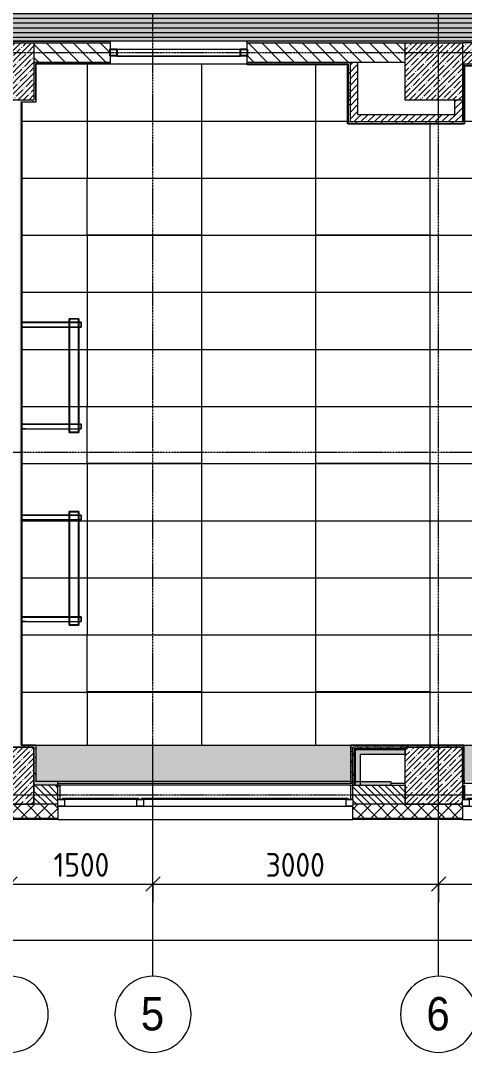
# Model space of a CAD drawing. Header units: millimetres. Extents: x -3917 to 185442, y -8553 to 29000.
# Drawn here: x 12620 to 17281, y -2706 to 8135 of the extents above; entities that cross this region are included whole.
import ezdxf

# ---------------------------------------------------------------- set-up
doc = ezdxf.new("R2010")
doc.units = ezdxf.units.MM
doc.linetypes.add('Осевая', pattern=[31.75, 6.35, -4.7625, 15.875, -4.7625])
for name, color, linetype, lineweight in [('A-ANNO-DIMS', 7, 'Continuous', 9), ('A-ANNO-DIMS-100', 7, 'Continuous', 9), ('A-CLNG-PATT', 7, 'Continuous', 9), ('A-GLAZ', 7, 'Continuous', 9), ('A-GLAZ-1', 7, 'Continuous', 13), ('A-GLAZ-CURT', 7, 'Continuous', 9), ('A-GLAZ-CWMG', 7, 'Continuous', 9), ('A-GLAZ-CWMG-1', 7, 'Continuous', 25), ('A-WALL', 7, 'Continuous', 9), ('I-WALL', 7, 'Continuous', 9), ('S-COLS', 7, 'Continuous', 9), ('Оси', 7, 'Continuous', 9), ('Оси-1', 7, 'Continuous', 20), ('Оси-2', 7, 'Осевая', 9)]:
    doc.layers.add(name, color=color, linetype=linetype, lineweight=lineweight)
for name, color, linetype, lineweight, true_color in [('A-ANNO-NOTE', 1, 'Continuous', 9, 0xff0000), ('A-CLNG-1', 7, 'Continuous', 9, 0xeaeaea), ('A-WALL-1', 7, 'Continuous', 9, 0x3c3c3c), ('A-WALL-2', 7, 'Continuous', 9, 0x535353), ('A-WALL-FNSH-1', 7, 'Continuous', 9, 0x3c3c3c), ('E-LITE-EQPM-1', 7, 'Continuous', 9, 0xff8080), ('I-WALL-1', 7, 'Continuous', 9, 0x535353), ('S-COLS-1', 9, 'Continuous', 9, 0x808080), ('S-COLS-2', 7, 'Continuous', 9, 0x3c3c3c)]:
    doc.layers.add(name, color=color, linetype=linetype, lineweight=lineweight, true_color=true_color)
doc.layers.add('A-CLNG-PATT-1', color=7, linetype='Continuous', lineweight=9, transparency=1)
doc.styles.add('Arial', font='arial.ttf', dxfattribs={"width": 0.9, "height": 350})
doc.styles.add('ISOCPEUR', font='isocpeur.ttf', dxfattribs={"width": 0.9, "height": 250})
doc.dimstyles.new('ISO-2_5_0_9К_БОЛЬШОЙ', dxfattribs={"dimscale": 304.8, "dimtxt": 248.995294, "dimasz": 0.492126, "dimexe": 0.393701, "dimexo": 0.984252, "dimgap": 0, "dimtad": 1, "dimdec": 0, "dimrnd": 10, "dimzin": 0, "dimdsep": 46, "dimtxsty": 'ISOCPEUR', "dimblk1": 'OBLIQUE', "dimblk2": 'OBLIQUE', "dimsah": 1, "dimcen": 0.09, "dimdle": 0.393701, "dimazin": 0, "dimtfac": 1, "dimtdec": 4, "dimtix": 1, "dimtmove": 0, "dimatfit": 3, "dimfxl": 1, "dimtvp": 1, "dimtolj": 1, "dimtzin": 0, "dimarcsym": 2})
pattern_1 = [(45, (0, 0), (-35.35534, 35.35534), [])]
pattern_2 = [(45, (0, 0), (-57.02463, 57.02463), []), (45, (57.025, 0), (-57.02463, 57.02463), [100.806, -20.161, 3.353, -16.808])]
pattern_3 = [(0, (0, 0), (121.92, 30.48), [10.058, -81.382, 10.058, -81.382, -487.68]), (0, (0, 0), (121.92, 30.48), [-182.88, 10.058, -172.822, 10.058, -81.382, -213.36]), (0, (0, 0), (121.92, 30.48), [-457.2, 10.058, -50.902, 10.058, -142.342]), (120, (45.72, 15.24), (-87.356454, 90.345817), [10.058, -81.382, 10.058, -81.382, -487.68]), (120, (45.72, 15.24), (-87.356454, 90.345817), [-182.88, 10.058, -172.822, 10.058, -81.382, -213.36]), (120, (45.72, 15.24), (-87.356454, 90.345817), [-457.2, 10.058, -50.902, 10.058, -142.342]), (240, (60.96, 76.2), (-34.563546, -120.825817), [10.058, -81.382, 10.058, -81.382, -487.68]), (240, (60.96, 76.2), (-34.563546, -120.825817), [-182.88, 10.058, -172.822, 10.058, -81.382, -213.36]), (240, (60.96, 76.2), (-34.563546, -120.825817), [-457.2, 10.058, -50.902, 10.058, -142.342])]
pattern_4 = [(45, (0, 0), (-106.066, 106.066), []), (135, (0, 0), (-106.066, -106.066), [])]

# ---------------------------------------------------------------- blocks, each defined once
blk = doc.blocks.new('120_Окно_СКБ_2Ст - 120_Окно_СКБ_2Ст 3100х2500 _мал_створка слева_ 2-22446355-Сводный план потолков 2 этажа в осях 1-12')
at = {"layer": 'A-GLAZ'}
for p, q in [((1550, -57), (-1550, -57)), ((-1550, -127), (1550, -127))]:
    blk.add_line(p, q, dxfattribs=at)
at = {"layer": 'A-GLAZ-1'}
for p, q in [((-1550, -127), (-1550, -57)), ((-1550, -57), (-1480, -57)), ((-1480, -57), (-1480, -127)), ((650, -127), (650, -57)), ((650, -57), (720, -57)), ((720, -57), (720, -127)), ((1480, -127), (1480, -57)), ((1480, -57), (1550, -57)), ((1550, -57), (1550, -127)), ((-1480, -127), (-1550, -127)), ((-1500, -127), (-1500, -137)), ((-1500, -137), (670, -137)), ((670, -137), (-1500, -137)), ((-1430, -137), (-1430, -127)), ((600, -137), (600, -127)), ((720, -127), (650, -127)), ((670, -137), (670, -127)), ((700, -127), (700, -137)), ((700, -137), (1500, -137)), ((1500, -137), (700, -137)), ((770, -137), (770, -127)), ((1430, -137), (1430, -127)), ((1550, -127), (1480, -127)), ((1500, -137), (1500, -127))]:
    blk.add_line(p, q, dxfattribs=at)
blk = doc.blocks.new('120_Окно_СКБ_1Ст - 120_Окно_СКБ_1Ст 900х2500_h_-22445987-Сводный план потолков 2 этажа в осях 1-12')
at = {"layer": 'A-GLAZ'}
for p, q in [((450, -57), (-450, -57)), ((-450, -127), (450, -127))]:
    blk.add_line(p, q, dxfattribs=at)
at = {"layer": 'A-GLAZ-1'}
for p, q in [((-450, -127), (-450, -57)), ((-450, -57), (-380, -57)), ((-380, -57), (-380, -127)), ((380, -127), (380, -57)), ((380, -57), (450, -57)), ((450, -57), (450, -127)), ((-380, -127), (-450, -127)), ((-400, -127), (-400, -137)), ((-400, -137), (400, -137)), ((400, -137), (-400, -137)), ((-330, -137), (-330, -127)), ((330, -137), (330, -127)), ((450, -127), (380, -127)), ((400, -137), (400, -127))]:
    blk.add_line(p, q, dxfattribs=at)
blk = doc.blocks.new('BSC_Колонна _Прямоугольная - 600х600-20441433-Сводный план потолков 2 этажа в осях 1-12')
at = {"layer": 'S-COLS-1'}
h = blk.add_hatch(dxfattribs=at)
h.set_pattern_fill('FP_66', color=256, style=0, pattern_type=2)
h.set_pattern_definition([(45, (-12460, -7600), (-57.02463, 57.02463), []), (45, (-12402.975, -7600), (-57.02463, 57.02463), [100.806, -20.161, 3.353, -16.808])])
h.paths.add_polyline_path([(-300, -300), (300, -300), (300, 300), (-300, 300), (-300, -238)])
at = {"layer": 'S-COLS-2'}
for p, q in [((-300, 300), (300, 300)), ((-300, -300), (-300, 300)), ((300, 300), (300, -300)), ((300, -300), (-300, -300))]:
    blk.add_line(p, q, dxfattribs=at)
blk = doc.blocks.new('BSC_Колонна _Прямоугольная - 600х600-V55-Сводный план потолков 2 этажа в осях 1-12')
at = {"layer": 'S-COLS-1'}
h = blk.add_hatch(dxfattribs=at)
h.set_pattern_fill('FP_67', color=256, style=0, pattern_type=2)
h.set_pattern_definition([(45, (-16960, -7600), (-57.02463, 57.02463), []), (45, (-16902.975, -7600), (-57.02463, 57.02463), [100.806, -20.161, 3.353, -16.808])])
h.paths.add_polyline_path([(-300, -300), (300, -300), (300, 300), (-300, 300)])
at = {"layer": 'S-COLS-2'}
for p, q in [((-300, 300), (300, 300)), ((-300, -300), (-300, 300)), ((300, 300), (300, -300)), ((300, -300), (-300, -300))]:
    blk.add_line(p, q, dxfattribs=at)
blk = doc.blocks.new('E220 IP40 _школа доски 1195-100 IP40 аналог 1-36_ - V1-E0-00270-60000-4001839 _ V2-A0-PR00-00_2_0017_25 _Призма стандарт_-V70-Сводный план потолков 2 этажа в осях 1-12')
at = {"layer": 'E-LITE-EQPM-1'}
for p, q in [((13131, 2940), (12631, 2940)), ((12631, 2890), (12631, 2940)), ((12631, 2940), (12631, 2890)), ((12631, 2940), (12671, 2940)), ((12633, 2938), (13131, 2938)), ((12633, 2938), (12633, 2892)), ((12633, 2892), (12633, 2938)), ((12671, 2938), (12633, 2938)), ((12671, 2940), (13131, 2940)), ((12671, 2940), (12671, 2938)), ((12671, 2938), (12671, 2940)), ((12671, 2938), (13131, 2938)), ((13131, 1783), (13131, 2978)), ((13131, 2978), (13231, 2978)), ((13231, 2978), (13131, 2978)), ((13131, 2978), (13131, 1783)), ((13133, 2940), (13131, 2940)), ((13131, 2940), (13133, 2940)), ((13131, 2938), (13133, 2938)), ((13131, 2938), (13133, 2938)), ((13133, 1786), (13133, 2975)), ((13133, 2975), (13229, 2975)), ((13229, 2975), (13133, 2975)), ((13133, 2975), (13133, 1786)), ((13229, 2975), (13133, 2975)), ((13133, 2975), (13133, 1786)), ((13133, 1786), (13133, 2975)), ((13133, 2975), (13229, 2975)), ((13229, 2940), (13133, 2940)), ((13133, 2940), (13229, 2940)), ((13133, 2938), (13229, 2938)), ((13133, 2938), (13229, 2938)), ((13229, 2975), (13229, 1786)), ((13229, 1786), (13229, 2975)), ((13229, 1786), (13229, 2975)), ((13229, 2975), (13229, 1786)), ((13231, 2940), (13229, 2940)), ((13229, 2940), (13231, 2940)), ((13229, 2938), (13231, 2938)), ((13229, 2938), (13231, 2938)), ((13231, 2978), (13231, 1783)), ((13231, 1783), (13231, 2978)), ((13256, 2940), (13231, 2940)), ((13231, 2940), (13256, 2940)), ((13231, 2938), (13256, 2938)), ((13231, 2938), (13256, 2938)), ((13256, 2940), (13256, 2938)), ((13256, 2890), (13256, 2940)), ((13256, 2938), (13256, 2892)), ((12631, 2890), (13131, 2890)), ((12671, 2890), (12631, 2890)), ((12633, 2892), (13131, 2892)), ((12633, 2892), (12671, 2892)), ((12671, 2892), (13131, 2892)), ((12671, 2892), (12671, 2890)), ((12671, 2890), (12671, 2892)), ((12671, 2890), (13131, 2890)), ((13131, 2892), (13133, 2892)), ((13131, 2892), (13133, 2892)), ((13131, 2890), (13133, 2890)), ((13131, 2890), (13133, 2890)), ((13133, 2892), (13229, 2892)), ((13133, 2892), (13229, 2892)), ((13133, 2890), (13229, 2890)), ((13133, 2890), (13229, 2890)), ((13229, 2892), (13231, 2892)), ((13229, 2892), (13231, 2892)), ((13229, 2890), (13231, 2890)), ((13229, 2890), (13231, 2890)), ((13231, 2892), (13256, 2892)), ((13231, 2892), (13256, 2892)), ((13231, 2890), (13256, 2890)), ((13231, 2890), (13256, 2890)), ((13256, 2892), (13256, 2890)), ((13131, 1870), (12631, 1870)), ((12631, 1820), (12631, 1870)), ((12631, 1870), (12631, 1820)), ((12631, 1870), (12671, 1870)), ((12633, 1868), (13131, 1868)), ((12633, 1868), (12633, 1822)), ((12633, 1822), (12633, 1868)), ((12671, 1868), (12633, 1868)), ((12671, 1870), (13131, 1870)), ((12671, 1870), (12671, 1868)), ((12671, 1868), (12671, 1870)), ((12671, 1868), (13131, 1868)), ((13133, 1870), (13131, 1870)), ((13131, 1870), (13133, 1870)), ((13131, 1868), (13133, 1868)), ((13131, 1868), (13133, 1868)), ((13229, 1870), (13133, 1870)), ((13133, 1870), (13229, 1870)), ((13133, 1868), (13229, 1868)), ((13133, 1868), (13229, 1868)), ((13231, 1870), (13229, 1870)), ((13229, 1870), (13231, 1870)), ((13229, 1868), (13231, 1868)), ((13229, 1868), (13231, 1868)), ((13256, 1870), (13231, 1870)), ((13231, 1870), (13256, 1870)), ((13231, 1868), (13256, 1868)), ((13231, 1868), (13256, 1868)), ((13256, 1870), (13256, 1868)), ((13256, 1820), (13256, 1870)), ((13256, 1868), (13256, 1822)), ((12631, 1820), (13131, 1820)), ((12671, 1820), (12631, 1820)), ((12633, 1822), (13131, 1822)), ((12633, 1822), (12671, 1822)), ((12671, 1822), (13131, 1822)), ((12671, 1822), (12671, 1820)), ((12671, 1820), (12671, 1822)), ((12671, 1820), (13131, 1820)), ((13131, 1822), (13133, 1822)), ((13131, 1822), (13133, 1822)), ((13131, 1820), (13133, 1820)), ((13131, 1820), (13133, 1820)), ((13231, 1783), (13131, 1783)), ((13131, 1783), (13231, 1783)), ((13133, 1822), (13229, 1822)), ((13133, 1822), (13229, 1822)), ((13133, 1820), (13229, 1820)), ((13133, 1820), (13229, 1820)), ((13229, 1786), (13133, 1786)), ((13133, 1786), (13229, 1786)), ((13133, 1786), (13229, 1786)), ((13229, 1786), (13133, 1786)), ((13229, 1822), (13231, 1822)), ((13229, 1822), (13231, 1822)), ((13229, 1820), (13231, 1820)), ((13229, 1820), (13231, 1820)), ((13231, 1822), (13256, 1822)), ((13231, 1822), (13256, 1822)), ((13231, 1820), (13256, 1820)), ((13231, 1820), (13256, 1820)), ((13256, 1822), (13256, 1820))]:
    blk.add_line(p, q, dxfattribs=at)
blk = doc.blocks.new('Рассеиватель E220 - V2-A0-PR00-00_2_0016_25 Призма стандарт-27752360-Сводный план потолков 2 этажа в осях 1-12')
at = {"layer": 'E-LITE-EQPM-1'}
for p, q in [((-594.5, -48), (-594.5, 48)), ((-594.5, 48), (594.5, 48)), ((594.5, 48), (-594.5, 48)), ((-594.5, 48), (-594.5, -48)), ((594.5, 48), (594.5, -48)), ((594.5, -48), (594.5, 48)), ((594.5, -48), (-594.5, -48)), ((-594.5, -48), (594.5, -48))]:
    blk.add_line(p, q, dxfattribs=at)
blk = doc.blocks.new('E220 IP40 _школа доски 1195-100 IP40 аналог 1-36_ - V1-E0-00270-60000-4001839 _ V2-A0-PR00-00_2_0017_25 _Призма стандарт_-V71-Сводный план потолков 2 этажа в осях 1-12')
at = {"layer": 'E-LITE-EQPM-1'}
for p, q in [((13131, 3808), (13131, 5003)), ((13131, 5003), (13231, 5003)), ((13231, 5003), (13131, 5003)), ((13131, 5003), (13131, 3808)), ((13133, 3811), (13133, 5000)), ((13133, 5000), (13229, 5000)), ((13229, 5000), (13133, 5000)), ((13133, 5000), (13133, 3811)), ((13229, 5000), (13133, 5000)), ((13133, 5000), (13133, 3811)), ((13133, 3811), (13133, 5000)), ((13133, 5000), (13229, 5000)), ((13229, 5000), (13229, 3811)), ((13229, 3811), (13229, 5000)), ((13229, 3811), (13229, 5000)), ((13229, 5000), (13229, 3811)), ((13231, 5003), (13231, 3808)), ((13231, 3808), (13231, 5003)), ((13131, 4965), (12631, 4965)), ((12631, 4915), (12631, 4965)), ((12631, 4965), (12631, 4915)), ((12631, 4965), (12671, 4965)), ((12631, 4915), (13131, 4915)), ((12671, 4915), (12631, 4915)), ((12633, 4963), (13131, 4963)), ((12633, 4963), (12633, 4917)), ((12633, 4917), (12633, 4963)), ((12671, 4963), (12633, 4963)), ((12633, 4917), (13131, 4917)), ((12633, 4917), (12671, 4917)), ((12671, 4965), (13131, 4965)), ((12671, 4965), (12671, 4963)), ((12671, 4963), (12671, 4965)), ((12671, 4963), (13131, 4963)), ((12671, 4917), (13131, 4917)), ((12671, 4917), (12671, 4915)), ((12671, 4915), (12671, 4917)), ((12671, 4915), (13131, 4915)), ((13133, 4965), (13131, 4965)), ((13131, 4965), (13133, 4965)), ((13131, 4963), (13133, 4963)), ((13131, 4963), (13133, 4963)), ((13131, 4917), (13133, 4917)), ((13131, 4917), (13133, 4917)), ((13131, 4915), (13133, 4915)), ((13131, 4915), (13133, 4915)), ((13229, 4965), (13133, 4965)), ((13133, 4965), (13229, 4965)), ((13133, 4963), (13229, 4963)), ((13133, 4963), (13229, 4963)), ((13133, 4917), (13229, 4917)), ((13133, 4917), (13229, 4917)), ((13133, 4915), (13229, 4915)), ((13133, 4915), (13229, 4915)), ((13231, 4965), (13229, 4965)), ((13229, 4965), (13231, 4965)), ((13229, 4963), (13231, 4963)), ((13229, 4963), (13231, 4963)), ((13229, 4917), (13231, 4917)), ((13229, 4917), (13231, 4917)), ((13229, 4915), (13231, 4915)), ((13229, 4915), (13231, 4915)), ((13256, 4965), (13231, 4965)), ((13231, 4965), (13256, 4965)), ((13231, 4963), (13256, 4963)), ((13231, 4963), (13256, 4963)), ((13231, 4917), (13256, 4917)), ((13231, 4917), (13256, 4917)), ((13231, 4915), (13256, 4915)), ((13231, 4915), (13256, 4915)), ((13256, 4965), (13256, 4963)), ((13256, 4915), (13256, 4965)), ((13256, 4963), (13256, 4917)), ((13256, 4917), (13256, 4915)), ((13131, 3895), (12631, 3895)), ((12631, 3845), (12631, 3895)), ((12631, 3895), (12631, 3845)), ((12631, 3895), (12671, 3895)), ((12631, 3845), (13131, 3845)), ((12671, 3845), (12631, 3845)), ((12633, 3893), (13131, 3893)), ((12633, 3893), (12633, 3847)), ((12633, 3847), (12633, 3893)), ((12671, 3893), (12633, 3893)), ((12633, 3847), (13131, 3847)), ((12633, 3847), (12671, 3847)), ((12671, 3895), (13131, 3895)), ((12671, 3895), (12671, 3893)), ((12671, 3893), (12671, 3895)), ((12671, 3893), (13131, 3893)), ((12671, 3847), (13131, 3847)), ((12671, 3847), (12671, 3845)), ((12671, 3845), (12671, 3847)), ((12671, 3845), (13131, 3845)), ((13133, 3895), (13131, 3895)), ((13131, 3895), (13133, 3895)), ((13131, 3893), (13133, 3893)), ((13131, 3893), (13133, 3893)), ((13131, 3847), (13133, 3847)), ((13131, 3847), (13133, 3847)), ((13131, 3845), (13133, 3845)), ((13131, 3845), (13133, 3845)), ((13231, 3808), (13131, 3808)), ((13131, 3808), (13231, 3808)), ((13229, 3895), (13133, 3895)), ((13133, 3895), (13229, 3895)), ((13133, 3893), (13229, 3893)), ((13133, 3893), (13229, 3893)), ((13133, 3847), (13229, 3847)), ((13133, 3847), (13229, 3847)), ((13133, 3845), (13229, 3845)), ((13133, 3845), (13229, 3845)), ((13229, 3811), (13133, 3811)), ((13133, 3811), (13229, 3811)), ((13133, 3811), (13229, 3811)), ((13229, 3811), (13133, 3811)), ((13231, 3895), (13229, 3895)), ((13229, 3895), (13231, 3895)), ((13229, 3893), (13231, 3893)), ((13229, 3893), (13231, 3893)), ((13229, 3847), (13231, 3847)), ((13229, 3847), (13231, 3847)), ((13229, 3845), (13231, 3845)), ((13229, 3845), (13231, 3845)), ((13256, 3895), (13231, 3895)), ((13231, 3895), (13256, 3895)), ((13231, 3893), (13256, 3893)), ((13231, 3893), (13256, 3893)), ((13231, 3847), (13256, 3847)), ((13231, 3847), (13256, 3847)), ((13231, 3845), (13256, 3845)), ((13231, 3845), (13256, 3845)), ((13256, 3895), (13256, 3893)), ((13256, 3845), (13256, 3895)), ((13256, 3893), (13256, 3847)), ((13256, 3847), (13256, 3845))]:
    blk.add_line(p, q, dxfattribs=at)
blk = doc.blocks.new('Прямоугольный импост - 50 x 70 мм-31927764-Сводный план потолков 2 этажа в осях 1-12')
at = {"layer": 'A-GLAZ-CWMG-1'}
for p, q in [((0, 35), (-70, 35)), ((-70, 35), (-70, -35)), ((0, -35), (0, 35)), ((-70, -35), (0, -35))]:
    blk.add_line(p, q, dxfattribs=at)
blk = doc.blocks.new('Системная панель - Стекло - 40мм-32261946-Сводный план потолков 2 этажа в осях 1-12')
at = {"layer": 'A-GLAZ-CURT'}
for p, q in [((-650, -40), (-650, -35)), ((-650, -40), (650, -40)), ((650, -35), (650, -40))]:
    blk.add_line(p, q, dxfattribs=at)
blk = doc.blocks.new('Прямоугольный импост - 50 x 70 мм-31701779-Сводный план потолков 2 этажа в осях 1-12')
at = {"layer": 'A-GLAZ-CWMG-1'}
for p, q in [((-70, 35), (0, 35)), ((-70, -35), (-70, 35)), ((0, 35), (0, -35)), ((0, -35), (-70, -35))]:
    blk.add_line(p, q, dxfattribs=at)
blk = doc.blocks.new('Прямоугольный импост - 50 x 70 мм-31928778-Сводный план потолков 2 этажа в осях 1-12')
at = {"layer": 'A-GLAZ-CWMG'}
for p, q in [((13630, 7835), (14930, 7835)), ((13630, 7765), (14930, 7765))]:
    blk.add_line(p, q, dxfattribs=at)
blk = doc.blocks.new('Ось сетки - D8-29747960-Сводный план потолков 2 этажа в осях 1-12')
at = {"layer": 'Оси-1'}
for start, end in [(360, 180), (180, 360)]:
    blk.add_arc((0, 0), 4, start, end, dxfattribs=at)
blk = doc.blocks.new('DIMBLOCK4-Сводный план потолков 2 этажа в осях 1-12')
at = {"layer": 'A-ANNO-DIMS-100'}
for p, q in [((12510, -1132), (12510, -818)), ((14010, -1132), (14010, -818)), ((12510, -938), (14010, -938)), ((12510, -938), (12510, -1132)), ((14010, -938), (14010, -1132))]:
    blk.add_line(p, q, dxfattribs=at)
at = {"layer": 'A-ANNO-DIMS-100', "lineweight": 20}
for p, q in [((12510, -938), (12585, -863)), ((14010, -938), (14085, -863)), ((12510, -938), (12435, -1013)), ((14010, -938), (13935, -1013))]:
    blk.add_line(p, q, dxfattribs=at)
at = {"layer": 'A-ANNO-DIMS-100', "color": 0, "insert": (12966, -611), "char_height": 250, "width": 706.76, "attachment_point": 1, "line_spacing_factor": 1.149209, "style": 'ISOCPEUR'}
blk.add_mtext('1500', dxfattribs=at)
blk = doc.blocks.new('_Oblique')
at = {"color": 0, "linetype": 'ByBlock', "lineweight": -2}
blk.add_line((-0.5, -0.5), (0.5, 0.5), dxfattribs=at)
blk = doc.blocks.new('DIMBLOCK5-Сводный план потолков 2 этажа в осях 1-12')
at = {"layer": 'A-ANNO-DIMS-100'}
for p, q in [((14010, -1132), (14010, -818)), ((17010, -1132), (17010, -818)), ((14010, -938), (17010, -938)), ((14010, -938), (14010, -1132)), ((17010, -938), (17010, -1132))]:
    blk.add_line(p, q, dxfattribs=at)
at = {"layer": 'A-ANNO-DIMS-100', "lineweight": 20}
for p, q in [((14010, -938), (14085, -863)), ((17010, -938), (17085, -863)), ((14010, -938), (13935, -1013)), ((17010, -938), (16935, -1013))]:
    blk.add_line(p, q, dxfattribs=at)
at = {"layer": 'A-ANNO-DIMS-100', "color": 0, "insert": (15194, -611), "char_height": 250, "width": 758.48, "attachment_point": 1, "line_spacing_factor": 1.149209, "style": 'ISOCPEUR'}
blk.add_mtext('3000', dxfattribs=at)
blk = doc.blocks.new('DIMBLOCK6-Сводный план потолков 2 этажа в осях 1-12')
at = {"layer": 'A-ANNO-DIMS-100'}
for p, q in [((17010, -1132), (17010, -818)), ((18510, -1132), (18510, -818)), ((17010, -938), (18510, -938)), ((17010, -938), (17010, -1132)), ((18510, -938), (18510, -1132))]:
    blk.add_line(p, q, dxfattribs=at)
at = {"layer": 'A-ANNO-DIMS-100', "lineweight": 20}
for p, q in [((17010, -938), (17085, -863)), ((18510, -938), (18585, -863)), ((17010, -938), (16935, -1013)), ((18510, -938), (18435, -1013))]:
    blk.add_line(p, q, dxfattribs=at)
at = {"layer": 'A-ANNO-DIMS-100', "color": 0, "insert": (17466, -611), "char_height": 250, "width": 706.76, "attachment_point": 1, "line_spacing_factor": 1.149209, "style": 'ISOCPEUR'}
blk.add_mtext('1500', dxfattribs=at)
blk = doc.blocks.new('DIMBLOCK12-Сводный план потолков 2 этажа в осях 1-12')
at = {"layer": 'A-ANNO-DIMS-100'}
for p, q in [((110, -1720), (110, -1407)), ((38310, -1720), (38310, -1407)), ((-10, -1527), (38430, -1527)), ((110, -1527), (110, -1720)), ((38310, -1527), (38310, -1720))]:
    blk.add_line(p, q, dxfattribs=at)
at = {"layer": 'A-ANNO-DIMS-100', "lineweight": 20}
for p, q in [((110, -1527), (185, -1452)), ((38310, -1527), (38385, -1452)), ((110, -1527), (35, -1602)), ((38310, -1527), (38235, -1602))]:
    blk.add_line(p, q, dxfattribs=at)
at = {"layer": 'A-ANNO-DIMS-100', "color": 0, "insert": (18815, -1200), "char_height": 250, "width": 948.1, "attachment_point": 1, "line_spacing_factor": 1.149209, "style": 'ISOCPEUR'}
blk.add_mtext('38200', dxfattribs=at)

msp = doc.modelspace()

# ---------------------------------------------------------------- hatches: boundary and pattern name
at = {"layer": 'A-CLNG-PATT'}
h = msp.add_hatch(dxfattribs=at)
h.set_pattern_fill('FP_86', color=256, style=0, pattern_type=2)
h.set_pattern_definition([(0, (10060, 11460.5), (0, -50), [])])
h.paths.add_polyline_path([(1270, 7921), (19989, 7921), (19989, 10879), (13674.3, 10879), (13674.3, 15000), (6781, 15000), (6781, 13999), (4281, 13999), (4281, 10879), (546, 10879), (546, 10600), (131, 10599), (131, 8521), (1270, 8520), (1270, 8263.6)])
h.paths.add_polyline_path([(6260, 10880), (6240, 10880), (6240, 11421), (6781, 11421), (6780, 10880), (6760, 10880)])
h = msp.add_hatch(dxfattribs=at)
h.set_pattern_fill('FP_84', color=256, style=0, pattern_type=2)
h.set_pattern_definition([(180, (9721, 1679.5), (-7e-14, -600), []), (270, (9721, 1679.5), (1200, 7e-14), [])])
h.paths.add_polyline_path([(24810, 521), (24809, 7680), (22530, 7679), (22530, 7050), (20860, 7050), (20859, 7660), (17280, 7659), (17280, 7050), (16052, 7050), (16052, 7672), (15000, 7672), (14999.9, 7680), (12780, 7679), (12780, 7280), (12630, 7279), (12630, 521), (23909, 521)])
h.paths.add_polyline_path([(22919.2, 1080.6), (22919.2, 1680.6), (24119.2, 1680.6), (24119.2, 1080.6), (23909, 1080.6)])
h.paths.add_polyline_path([(21719.2, 1080.6), (20519.2, 1080.6), (20519.2, 1680.6), (21719.2, 1680.6)])
h.paths.add_polyline_path([(19018.9, 1080.6), (18119.2, 1080.6), (18119.2, 1680.6), (19319.2, 1680.6), (19319.2, 1080.6)])
h.paths.add_polyline_path([(16919.2, 1080.6), (15719.2, 1080.6), (15719.2, 1680.6), (16919.2, 1680.6)])
h.paths.add_polyline_path([(14128.8, 1080.6), (13319.2, 1080.6), (13319.2, 1680.6), (14519.2, 1680.6), (14519.2, 1080.6)])
h.paths.add_polyline_path([(22919.2, 3480.6), (22919.2, 4080.6), (24119.2, 4080.6), (24119.2, 3480.6), (23909, 3480.6)])
h.paths.add_polyline_path([(20519.2, 3480.6), (20519.2, 4080.6), (21719.2, 4080.6), (21719.2, 3480.6), (21464, 3480.6)])
h.paths.add_polyline_path([(18119.2, 3480.6), (18119.2, 4080.6), (19319.2, 4080.6), (19319.2, 3480.6), (19018.9, 3480.6)])
h.paths.add_polyline_path([(16919.2, 3480.6), (15719.2, 3480.6), (15719.2, 4080.6), (16919.2, 4080.6)])
h.paths.add_polyline_path([(14519.2, 3480.6), (13319.2, 3480.6), (13319.2, 4080.6), (14519.2, 4080.6)])
h.paths.add_polyline_path([(23909, 5880.6), (22919.2, 5880.6), (22919.2, 6480.6), (24119.2, 6480.6), (24119.2, 5880.6)])
h.paths.add_polyline_path([(21464, 5880.6), (20519.2, 5880.6), (20519.2, 6480.6), (21719.2, 6480.6), (21719.2, 5880.6)])
h.paths.add_polyline_path([(19319.2, 5880.6), (18119.2, 5880.6), (18119.2, 6480.6), (19319.2, 6480.6), (19319.2, 6460.1)])
h.paths.add_polyline_path([(16573.9, 5880.6), (15719.2, 5880.6), (15719.2, 6480.6), (16919.2, 6480.6), (16919.2, 5880.6)])
h.paths.add_polyline_path([(13319.2, 5880.6), (13319.2, 6480.6), (14519.2, 6480.6), (14519.2, 5880.6), (14128.8, 5880.6)])
at = {"layer": 'A-CLNG-PATT-1'}
h = msp.add_hatch(color=256, dxfattribs=at)
h.paths.add_polyline_path([(1270, 7921), (19989, 7921), (19989, 10879), (13674.3, 10879), (13674.3, 15000), (6781, 15000), (6781, 13999), (4281, 13999), (4281, 10879), (546, 10879), (546, 10600), (131, 10599), (131, 8521), (1270, 8520), (1270, 8263.6)])
h.paths.add_polyline_path([(6260, 10880), (6240, 10880), (6240, 11421), (6781, 11421), (6780, 10880), (6760, 10880)])
h = msp.add_hatch(color=256, dxfattribs=at)
h.paths.add_polyline_path([(22730, 141), (24809, 141), (24809, 521), (22730, 520), (22730, 148.1)])
h.paths.add_polyline_path([(19018.9, 141), (21889, 141), (21889, 521), (17281, 521), (17281, 141), (17796.4, 141)])
h.paths.add_polyline_path([(15351.3, 141), (16090, 141), (16089, 521), (12781, 521), (12781, 141), (14128.8, 141)])
at = {"layer": 'A-WALL'}
h = msp.add_hatch(dxfattribs=at)
h.set_pattern_fill('FP_14', color=256, style=0, pattern_type=2)
h.set_pattern_definition([(135, (0, 0), (-35.35534, -35.35534), [])])
h.paths.add_polyline_path([(16573.9, -100), (16660, -100), (16660, 100), (16110, 100), (16110, -100)])
h.paths.add_polyline_path([(13010, -100), (13010, 100), (12760, 100), (12760, -100), (12906.3, -100)])
h = msp.add_hatch(dxfattribs=at)
h.set_pattern_fill('FP_12', color=256, style=0, pattern_type=2)
h.set_pattern_definition([(45, (0, 0), (-70.71068, 70.71068), []), (135, (0, 0), (-70.71068, -70.71068), [])])
h.paths.add_polyline_path([(38277.7, -250), (38277.7, -100), (37990, -100), (37990, -250)])
h.paths.add_polyline_path([(35890, -250), (35890, -100), (34770, -100), (34770, -250), (34911.8, -250)])
h.paths.add_polyline_path([(33870, -250), (33870, -100), (33010, -100), (33010, -250), (33689.3, -250)])
h.paths.add_polyline_path([(30632.9, -250), (30910, -250), (30910, -100), (29209.7, -100), (29209.7, -250), (30021.7, -250)])
h.paths.add_polyline_path([(26354.1, -250), (26409.7, -250), (26409.7, -100), (24810, -100), (24810, -250), (25131.6, -250)])
h.paths.add_polyline_path([(22710, -250), (22710, -100), (21610, -100), (21610, -250), (22686.5, -250)])
h.paths.add_polyline_path([(18810, -250), (18810, -100), (18160, -100), (18160, -250)])
h.paths.add_polyline_path([(17260, -250), (17260, -100), (16110, -100), (16110, -250), (16573.9, -250)])
h.paths.add_polyline_path([(13010, -250), (13010, -100), (11660, -100), (11660, -250), (12906.3, -250)])
h.paths.add_polyline_path([(8560, -250), (8560, -100), (4630, -100), (4630, -250), (8016.2, -250)])
h.paths.add_polyline_path([(3431.7, -250), (3730, -250), (3730, -100), (-260, -100), (-260, -250), (3126, -250)])
at = {"layer": 'I-WALL'}
h = msp.add_hatch(dxfattribs=at)
h.set_pattern_fill('FP_79', color=256, style=0, pattern_type=2)
h.set_pattern_definition(pattern_3)
h.paths.add_polyline_path([(20010, 7900), (20010, 7920), (14999.9, 7920), (14999.9, 7900), (19630.2, 7900)])
h.paths.add_polyline_path([(13559.9, 7900), (13559.9, 7920), (6530, 7920), (6530, 7900), (12906.3, 7900)])
h.paths.add_polyline_path([(3737.3, 7900), (4030, 7900), (4030, 7920), (3285, 7920), (3285, 7900), (3730, 7900)])
h.paths.add_polyline_path([(1885, 7900), (1885, 7920), (1270, 7920), (1270, 7900)])
h = msp.add_hatch(dxfattribs=at)
h.set_pattern_fill('FP_11', color=256, style=0, pattern_type=2)
h.set_pattern_definition([(135, (0, 0), (-70.7107, -70.7107), [])])
h.paths.add_polyline_path([(16660, 7700), (16660, 7900), (14999.9, 7900), (14999.9, 7700), (16573.9, 7700)])
h.paths.add_polyline_path([(13559.9, 7700), (13559.9, 7900), (12760, 7900), (12760, 7700), (12906.3, 7700)])
h.paths.add_polyline_path([(12160, 7700), (12160, 7900), (8260, 7900), (8260, 7700), (11683.7, 7700)])
h.paths.add_polyline_path([(7640, 7700), (7660, 7700), (7660, 7900), (6530, 7900), (6530, 7700), (6793.6, 7700)])
h.paths.add_polyline_path([(4030, 7700), (4030, 7900), (3730, 7900), (3730, 7700), (3737.3, 7700)])
h = msp.add_hatch(dxfattribs=at)
h.set_pattern_fill('FP_13', color=256, style=0, pattern_type=2)
h.set_pattern_definition(pattern_2)
h.paths.add_polyline_path([(20880, 7680), (21910, 7680), (21910, 7900), (17260, 7900), (17260, 7680), (20241.4, 7680)])
h = msp.add_hatch(dxfattribs=at)
h.set_pattern_fill('FP_79', color=256, style=0, pattern_type=2)
h.set_pattern_definition(pattern_3)
h.paths.add_polyline_path([(12780, 7300), (12780, 7700), (12760, 7700), (12760, 7300)])
h = msp.add_hatch(dxfattribs=at)
h.set_pattern_fill('FP_79', color=256, style=0, pattern_type=2)
h.set_pattern_definition(pattern_3)
h.paths.add_polyline_path([(16080, 7680), (16080, 7700), (14999.9, 7700), (14999.9, 7680), (16060, 7680)])
h.paths.add_polyline_path([(13559.9, 7680), (13559.9, 7700), (12780, 7700), (12780, 7680), (12906.3, 7680)])
h = msp.add_hatch(dxfattribs=at)
h.set_pattern_fill('FP_37', color=256, style=0, pattern_type=2)
h.set_pattern_definition(pattern_1)
h.paths.add_polyline_path([(16080, 7070), (16160, 7070), (16160, 7700), (16080, 7700), (16080, 7680)])
h = msp.add_hatch(dxfattribs=at)
h.set_pattern_fill('FP_79', color=256, style=0, pattern_type=2)
h.set_pattern_definition(pattern_3)
h.paths.add_polyline_path([(16060, 7050), (16080, 7050), (16080, 7680), (16060, 7680), (16060, 7672)])
h = msp.add_hatch(dxfattribs=at)
h.set_pattern_fill('FP_79', color=256, style=0, pattern_type=2)
h.set_pattern_definition(pattern_3)
h.paths.add_polyline_path([(17260, 7070), (17280, 7070), (17280, 7680), (17260, 7680), (17260, 7300)])
h = msp.add_hatch(dxfattribs=at)
h.set_pattern_fill('FP_79', color=256, style=0, pattern_type=2)
h.set_pattern_definition(pattern_3)
h.paths.add_polyline_path([(20880, 7660), (20880, 7680), (17280, 7680), (17280, 7660), (20860, 7660)])
h = msp.add_hatch(dxfattribs=at)
h.set_pattern_fill('FP_79', color=256, style=0, pattern_type=2)
h.set_pattern_definition(pattern_3)
h.paths.add_polyline_path([(12610, 500), (12630, 500), (12630, 7300), (12610, 7300), (12610, 598.9)])
h = msp.add_hatch(dxfattribs=at)
h.set_pattern_fill('FP_79', color=256, style=0, pattern_type=2)
h.set_pattern_definition(pattern_3)
h.paths.add_polyline_path([(12780, 7280), (12781, 7280), (12780, 7300), (12630, 7300), (12630, 7280), (12760, 7280)])
h = msp.add_hatch(dxfattribs=at)
h.set_pattern_fill('FP_37', color=256, style=0, pattern_type=2)
h.set_pattern_definition(pattern_1)
h.paths.add_polyline_path([(17260, 7150), (17260, 7300), (17180, 7300), (17180, 7150)])
h = msp.add_hatch(dxfattribs=at)
h.set_pattern_fill('FP_79', color=256, style=0, pattern_type=2)
h.set_pattern_definition(pattern_3)
h.paths.add_polyline_path([(17280, 7050), (17280, 7070), (16080, 7070), (16080, 7050), (16573.9, 7050)])
h = msp.add_hatch(dxfattribs=at)
h.set_pattern_fill('FP_37', color=256, style=0, pattern_type=2)
h.set_pattern_definition(pattern_1)
h.paths.add_polyline_path([(17260, 7070), (17260, 7150), (16160, 7150), (16160, 7070), (16573.9, 7070)])
h = msp.add_hatch(dxfattribs=at)
h.set_pattern_fill('FP_79', color=256, style=0, pattern_type=2)
h.set_pattern_definition(pattern_3)
h.paths.add_polyline_path([(12630, 500), (12760, 500), (12760, 520), (12630, 520)])
h = msp.add_hatch(dxfattribs=at)
h.set_pattern_fill('FP_79', color=256, style=0, pattern_type=2)
h.set_pattern_definition(pattern_3)
h.paths.add_polyline_path([(12780, 140), (12780, 520), (12760, 520), (12760, 140)])
h = msp.add_hatch(dxfattribs=at)
h.set_pattern_fill('FP_79', color=256, style=0, pattern_type=2)
h.set_pattern_definition(pattern_3)
h.paths.add_polyline_path([(17260, 500), (17260, 520), (16090, 520), (16090, 500), (16573.9, 500)])
h = msp.add_hatch(dxfattribs=at)
h.set_pattern_fill('FP_79', color=256, style=0, pattern_type=2)
h.set_pattern_definition(pattern_3)
h.paths.add_polyline_path([(16110, 140), (16110, 500), (16090, 500), (16090, 140)])
h = msp.add_hatch(dxfattribs=at)
h.set_pattern_fill('FP_80', color=256, style=0, pattern_type=2)
h.set_pattern_definition(pattern_4)
h.paths.add_polyline_path([(16110, 100), (16122.5, 100), (16122.5, 500), (16110, 500), (16110, 148.1)])
h = msp.add_hatch(dxfattribs=at)
h.set_pattern_fill('FP_80', color=256, style=0, pattern_type=2)
h.set_pattern_definition(pattern_4)
h.paths.add_polyline_path([(16573.9, 487.5), (16660, 487.5), (16660, 500), (16122.5, 500), (16122.5, 487.5), (16185, 487.5)])
h = msp.add_hatch(dxfattribs=at)
h.set_pattern_fill('FP_80', color=256, style=0, pattern_type=2)
h.set_pattern_definition(pattern_4)
h.paths.add_polyline_path([(16122.5, 100), (16135, 100), (16135, 487.5), (16122.5, 487.5), (16122.5, 148.1)])
h = msp.add_hatch(dxfattribs=at)
h.set_pattern_fill('FP_80', color=256, style=0, pattern_type=2)
h.set_pattern_definition(pattern_4)
h.paths.add_polyline_path([(16185, 475), (16660, 475), (16660, 487.5), (16135, 487.5), (16135, 475)])
for points in [[(16135, 100), (16185, 100), (16185, 475), (16135, 475), (16135, 148.1)], [(16660, 425), (16660, 475), (16185, 475), (16185, 425), (16573.9, 425)]]:
    msp.add_hatch(color=256, dxfattribs=at).paths.add_polyline_path(points)
h = msp.add_hatch(dxfattribs=at)
h.set_pattern_fill('FP_79', color=256, style=0, pattern_type=2)
h.set_pattern_definition(pattern_3)
h.paths.add_polyline_path([(17260, 500), (17260, 520), (16639.5, 520), (16639.5, 500)])
h = msp.add_hatch(dxfattribs=at)
h.set_pattern_fill('FP_79', color=256, style=0, pattern_type=2)
h.set_pattern_definition(pattern_3)
h.paths.add_polyline_path([(17260, 140), (17280, 140), (17280, 520), (17260, 520), (17260, 500)])
h = msp.add_hatch(dxfattribs=at)
h.set_pattern_fill('FP_79', color=256, style=0, pattern_type=2)
h.set_pattern_definition(pattern_3)
h.paths.add_polyline_path([(17280, 150), (17280, 500), (17260, 500), (17260, 150)])
h = msp.add_hatch(dxfattribs=at)
h.set_pattern_fill('FP_79', color=256, style=0, pattern_type=2)
h.set_pattern_definition(pattern_3)
h.paths.add_polyline_path([(16510, 100), (16510, 140), (16110, 140), (16110, 100)])
h.paths.add_polyline_path([(12906.3, 100), (13010, 100), (13010, 140), (12760, 140), (12760, 100)])
h = msp.add_hatch(dxfattribs=at)
h.set_pattern_fill('FP_79', color=256, style=0, pattern_type=2)
h.set_pattern_definition(pattern_3)
h.paths.add_polyline_path([(13030, -48), (13030, 100), (13010, 100), (13010, -48)])
h = msp.add_hatch(dxfattribs=at)
h.set_pattern_fill('FP_79', color=256, style=0, pattern_type=2)
h.set_pattern_definition(pattern_3)
h.paths.add_polyline_path([(16110, -48), (16110, 100), (16090, 100), (16090, -48)])
at = {"layer": 'S-COLS-1'}
h = msp.add_hatch(dxfattribs=at)
h.set_pattern_fill('FP_13', color=256, style=0, pattern_type=2)
h.set_pattern_definition(pattern_2)
h.paths.add_polyline_path([(12160, -100), (12760, -100), (12760, 500), (12160, 500), (12160, 148.1)])
h = msp.add_hatch(dxfattribs=at)
h.set_pattern_fill('FP_13', color=256, style=0, pattern_type=2)
h.set_pattern_definition(pattern_2)
h.paths.add_polyline_path([(16660, -100), (17260, -100), (17260, 500), (16660, 500), (16660, -48)])

# ---------------------------------------------------------------- linework, layer by layer
at = {"layer": 'A-ANNO-NOTE'}
for p, q in [((13319.7, 6479.9), (14519.7, 6479.9)), ((13319.7, 5879.9), (13319.7, 6479.9)), ((14519.7, 6479.9), (14519.7, 5879.9)), ((15719.7, 6479.9), (16919.7, 6479.9)), ((15719.7, 5879.9), (15719.7, 6479.9)), ((16919.7, 6479.9), (16919.7, 5879.9)), ((14519.7, 5879.9), (13319.7, 5879.9)), ((16919.7, 5879.9), (15719.7, 5879.9)), ((13319.7, 4079.9), (14519.7, 4079.9)), ((13319.7, 3479.9), (13319.7, 4079.9)), ((14519.7, 4079.9), (14519.7, 3479.9)), ((15719.7, 4079.9), (16919.7, 4079.9)), ((15719.7, 3479.9), (15719.7, 4079.9)), ((16919.7, 4079.9), (16919.7, 3479.9)), ((14519.7, 3479.9), (13319.7, 3479.9)), ((16919.7, 3479.9), (15719.7, 3479.9)), ((13319.7, 1679.9), (14519.7, 1679.9)), ((13319.7, 1079.9), (13319.7, 1679.9)), ((14519.7, 1679.9), (14519.7, 1079.9)), ((15719.7, 1679.9), (16919.7, 1679.9)), ((15719.7, 1079.9), (15719.7, 1679.9)), ((16919.7, 1679.9), (16919.7, 1079.9)), ((14519.7, 1079.9), (13319.7, 1079.9)), ((16919.7, 1079.9), (15719.7, 1079.9))]:
    msp.add_line(p, q, dxfattribs=at)
at = {"layer": 'A-CLNG-1'}
for p, q in [((1270, 7921), (19989, 7921)), ((13319.2, 5880.6), (13319.2, 6480.6)), ((13319.2, 6480.6), (14519.2, 6480.6)), ((14519.2, 6480.6), (14519.2, 5880.6)), ((15719.2, 5880.6), (15719.2, 6480.6)), ((15719.2, 6480.6), (16919.2, 6480.6)), ((16919.2, 6480.6), (16919.2, 5880.6)), ((14519.2, 5880.6), (13319.2, 5880.6)), ((16919.2, 5880.6), (15719.2, 5880.6)), ((13319.2, 3480.6), (13319.2, 4080.6)), ((13319.2, 4080.6), (14519.2, 4080.6)), ((14519.2, 4080.6), (14519.2, 3480.6)), ((15719.2, 3480.6), (15719.2, 4080.6)), ((15719.2, 4080.6), (16919.2, 4080.6)), ((16919.2, 4080.6), (16919.2, 3480.6)), ((14519.2, 3480.6), (13319.2, 3480.6)), ((16919.2, 3480.6), (15719.2, 3480.6)), ((13319.2, 1080.6), (13319.2, 1680.6)), ((13319.2, 1680.6), (14519.2, 1680.6)), ((14519.2, 1680.6), (14519.2, 1080.6)), ((15719.2, 1080.6), (15719.2, 1680.6)), ((15719.2, 1680.6), (16919.2, 1680.6)), ((16919.2, 1680.6), (16919.2, 1080.6)), ((14519.2, 1080.6), (13319.2, 1080.6)), ((16919.2, 1080.6), (15719.2, 1080.6)), ((12630, 521), (24810, 521)), ((16090, 141), (12781, 141)), ((16090, 141), (16090, 150)), ((16089, 100), (13031, 100)), ((13031, 100), (13031, -48))]:
    msp.add_line(p, q, dxfattribs=at)
at = {"layer": 'A-WALL'}
for p, q in [((19990, 7920), (14999.9, 7920)), ((12760, 7900), (13559.9, 7900)), ((14999.9, 7900), (16660, 7900)), ((20210, 7900), (17260, 7900)), ((12760, 7700), (13559.9, 7700)), ((14999.9, 7700), (16660, 7700)), ((16080, 7700), (16080, 7070)), ((12780, 7300), (12780, 7680)), ((12780, 7679), (12781, 7679)), ((14999.9, 7680), (16060, 7680)), ((16060, 7680), (16060, 7050)), ((17260, 7680), (21910, 7680)), ((17280, 7660), (20860, 7660)), ((17280, 7050), (17280, 7660)), ((17280, 7659), (17281, 7659)), ((12630, 7280), (12781, 7280)), ((12630, 520), (12630, 7280)), ((12780, 7300), (12781, 7300)), ((12780, 520), (12630, 520)), ((12780, 520), (12780, 140)), ((16122.5, 487.5), (16122.5, 100)), ((16122.5, 487.5), (16660, 487.5)), ((16135, 475), (16135, 100)), ((16135, 475), (16660, 475)), ((13010, 140), (12780, 140)), ((17280, 150), (17280, 140)), ((13030, 100), (12760, 100)), ((16090, 100), (16660, 100)), ((13010, -100), (12760, -100)), ((16660, -100), (16110, -100)), ((13010, -250), (11660, -250)), ((13010, -253), (11660, -253)), ((17260, -250), (16110, -250)), ((17260, -253), (16110, -253))]:
    msp.add_line(p, q, dxfattribs=at)
at = {"layer": 'A-WALL-1'}
for p, q in [((6530, 7920), (13559.9, 7920)), ((13559.9, 7920), (13559.9, 7680)), ((14999.9, 7680), (14999.9, 7920)), ((16160, 7700), (16160, 7150)), ((13559.9, 7680), (12780, 7680)), ((17280, 7660), (17280, 7680)), ((12781, 7300), (12781, 7280)), ((17180, 7150), (17180, 7300)), ((17260, 7300), (17260, 7070)), ((16060, 7050), (16052, 7050)), ((17260, 7070), (16080, 7070)), ((16160, 7150), (17180, 7150)), ((12760, 500), (11660, 500)), ((12760, -100), (12760, 500)), ((16110, 500), (16110, 500)), ((16110, -48), (16110, 500)), ((17280, 500), (16110, 500)), ((16639.5, 500), (16639.5, 520)), ((16660, 500), (16660, 425)), ((17260, 140), (17260, 500)), ((16185, 425), (16185, 100)), ((16660, 425), (16185, 425)), ((13010, -48), (13010, 140)), ((16090, 140), (16090, 141)), ((16090, 140), (16510, 140)), ((16510, 140), (16510, 100)), ((17280, 150), (17260, 150)), ((17280, 140), (17260, 140)), ((13030, 100), (13030, -48)), ((16090, -48), (16090, 100)), ((16660, 100), (16660, -100)), ((12160, -100), (12760, -100)), ((16660, -100), (17260, -100)), ((13010, -118), (13010, -250)), ((16110, -250), (16110, -118)), ((17260, -118), (17260, -250))]:
    msp.add_line(p, q, dxfattribs=at)
at = {"layer": 'A-WALL-2'}
for p, q in [((17280, -48), (17280, 100)), ((13010, -258), (16110, -258)), ((17260, -258), (18160, -258))]:
    msp.add_line(p, q, dxfattribs=at)
at = {"layer": 'A-WALL-FNSH-1'}
for p, q in [((6530, 7921), (13559.9, 7921)), ((13559.9, 7921), (13559.9, 7920)), ((14999.9, 7920), (14999.9, 7921)), ((13559.9, 7679), (12781, 7679)), ((12781, 7679), (12781, 7300)), ((13559.9, 7680), (13559.9, 7679)), ((15000, 7672), (15000, 7680)), ((16052, 7672), (15000, 7672)), ((16052, 7049), (16052, 7672)), ((20859, 7659), (17281, 7659)), ((17281, 7659), (17281, 7049)), ((12780, 7279), (12631, 7279)), ((12631, 7279), (12631, 521)), ((12780, 7280), (12780, 7279)), ((17281, 7049), (16052, 7049)), ((16060, 7050), (17280, 7050)), ((12781, 521), (12781, 141)), ((16089, 150), (16089, 521)), ((17280, 520), (16090, 520)), ((16090, 520), (16090, 150)), ((16639.5, 520), (16639.5, 521)), ((17280, 150), (17280, 521)), ((13010, 141), (13010, 140)), ((16090, 150), (16089, 150)), ((17281, 150), (17280, 150)), ((17281, 140), (17280, 140)), ((13030, 100), (13031, 100)), ((13031, 100), (13031, -48)), ((16089, -48), (16089, 100)), ((16089, 100), (16090, 100)), ((17280, 100), (17281, 100)), ((17281, 100), (17281, -48)), ((13010, -258), (11660, -258)), ((13010, -250), (13010, -258)), ((16110, -258), (16110, -250)), ((17260, -258), (16110, -258)), ((17260, -250), (17260, -258))]:
    msp.add_line(p, q, dxfattribs=at)
at = {"layer": 'I-WALL-1'}
for p, q in [((14999.9, 7920), (13559.9, 7920)), ((13559.9, 7680), (14999.9, 7680)), ((14999.9, 7680), (14999.9, 7679)), ((16090, 140), (13010, 140)), ((16110, 120), (13010, 120)), ((16090, 140), (16090, 120)), ((16660, 120), (16510, 120)), ((18160, 120), (17260, 120)), ((17280, 140), (17280, 120)), ((17260, 100), (17280, 100))]:
    msp.add_line(p, q, dxfattribs=at)
at = {"layer": 'S-COLS-2'}
for p, q in [((12160, 500), (12760, 500)), ((12760, 500), (12760, -100)), ((16660, -100), (16660, 500)), ((16660, 500), (17260, 500)), ((17260, 500), (17260, -48)), ((12760, -100), (12160, -100)), ((17260, -100), (16660, -100))]:
    msp.add_line(p, q, dxfattribs=at)
at = {"layer": 'Оси'}
for p, q in [((14010, -1906.3), (14010, 593.7)), ((17010, -1906.3), (17010, 593.7))]:
    msp.add_line(p, q, dxfattribs=at)
at = {"layer": 'Оси-2'}
for p, q in [((14010, 593.7), (14010, 24898.1)), ((17010, 593.7), (17010, 24898.1)), ((-599.2, 7800), (35990, 7800)), ((-599.2, 3600), (35990, 3600)), ((-599.2, 0), (35990, 0))]:
    msp.add_line(p, q, dxfattribs=at)

# ---------------------------------------------------------------- block references
at = {"layer": 'A-GLAZ', "rotation": 180}
for name, p in [('120_Окно_СКБ_2Ст - 120_Окно_СКБ_2Ст 3100х2500 _мал_створка слева_ 2-22446355-Сводный план потолков 2 этажа в осях 1-12', (14560, -175)), ('120_Окно_СКБ_1Ст - 120_Окно_СКБ_1Ст 900х2500_h_-22445987-Сводный план потолков 2 этажа в осях 1-12', (17710, -175))]:
    msp.add_blockref(name, p, dxfattribs=at)
at = {"layer": 'A-GLAZ-CURT'}
msp.add_blockref('Системная панель - Стекло - 40мм-32261946-Сводный план потолков 2 этажа в осях 1-12', (14279.9, 7800), dxfattribs=at)
at = {"layer": 'A-GLAZ-CWMG', "rotation": 180}
msp.add_blockref('Прямоугольный импост - 50 x 70 мм-31701779-Сводный план потолков 2 этажа в осях 1-12', (13559.9, 7800), dxfattribs=at)
at = {"layer": 'A-GLAZ-CWMG'}
msp.add_blockref('Прямоугольный импост - 50 x 70 мм-31928778-Сводный план потолков 2 этажа в осях 1-12', (0, 0), dxfattribs=at)
at = {"layer": 'A-GLAZ-CWMG', "extrusion": (0, 0, -1), "rotation": 180}
msp.add_blockref('Прямоугольный импост - 50 x 70 мм-31927764-Сводный план потолков 2 этажа в осях 1-12', (-14999.9, 7800), dxfattribs=at)
at = {"layer": 'E-LITE-EQPM-1'}
for name in ['E220 IP40 _школа доски 1195-100 IP40 аналог 1-36_ - V1-E0-00270-60000-4001839 _ V2-A0-PR00-00_2_0017_25 _Призма стандарт_-V71-Сводный план потолков 2 этажа в осях 1-12', 'E220 IP40 _школа доски 1195-100 IP40 аналог 1-36_ - V1-E0-00270-60000-4001839 _ V2-A0-PR00-00_2_0017_25 _Призма стандарт_-V70-Сводный план потолков 2 этажа в осях 1-12']:
    msp.add_blockref(name, (0, 0), dxfattribs=at)
at = {"layer": 'E-LITE-EQPM-1', "rotation": 89.99999999999991}
for p in [(13181, 4405.5), (13181, 2380.5)]:
    msp.add_blockref('Рассеиватель E220 - V2-A0-PR00-00_2_0016_25 Призма стандарт-27752360-Сводный план потолков 2 этажа в осях 1-12', p, dxfattribs=at)
at = {"layer": 'S-COLS'}
for name, p in [('BSC_Колонна _Прямоугольная - 600х600-20441433-Сводный план потолков 2 этажа в осях 1-12', (12460, 7600)), ('BSC_Колонна _Прямоугольная - 600х600-V55-Сводный план потолков 2 этажа в осях 1-12', (16960, 7600))]:
    msp.add_blockref(name, p, dxfattribs=at)
at = {"layer": 'Оси-1', "xscale": 99.99999999999993, "yscale": 99.99999999999993, "zscale": 99.99999999999993}
for p in [(12510, -2306.3), (14010, -2306.3), (17010, -2306.3)]:
    msp.add_blockref('Ось сетки - D8-29747960-Сводный план потолков 2 этажа в осях 1-12', p, dxfattribs=at)

# ---------------------------------------------------------------- texts
at = {"layer": 'Оси', "char_height": 350, "width": 303.038, "attachment_point": 1, "style": 'Arial'}
for s, insert in [('\\fArial|b0|i0|c204|p34|;\\W.9;5', (13882.5, -2125.6)), ('\\fArial|b0|i0|c204|p34|;\\W.9;6', (16882.5, -2125.6))]:
    msp.add_mtext(s, dxfattribs=dict(at, insert=insert))

# ---------------------------------------------------------------- dimensions: what is measured, and where the dimension line sits
at = {"layer": 'A-ANNO-DIMS'}
for base, p1, p2, override, picture, middle in [((14010, -937.9), (12510, -831.9), (14010, -831.9), {"dimpost": '<>', "dimfxl": 1500}, 'DIMBLOCK4-Сводный план потолков 2 этажа в осях 1-12', (13260, -812.9)), ((17010, -937.9), (14010, -831.9), (17010, -831.9), {"dimpost": '<>', "dimfxl": 3000}, 'DIMBLOCK5-Сводный план потолков 2 этажа в осях 1-12', (15510, -812.9)), ((18510, -937.9), (17010, -831.9), (18510, -831.9), {"dimpost": '<>', "dimfxl": 1500}, 'DIMBLOCK6-Сводный план потолков 2 этажа в осях 1-12', (17760, -812.9)), ((38310, -1526.5), (110, -1420.5), (38310, -1420.5), {"dimpost": '<>', "dimfxl": 38199.999966}, 'DIMBLOCK12-Сводный план потолков 2 этажа в осях 1-12', (19210, -1401.5))]:
    dim = msp.add_linear_dim(base=base, p1=p1, p2=p2, dimstyle='ISO-2_5_0_9К_БОЛЬШОЙ', override=override, dxfattribs=at)
    dim.commit()
    dim.dimension.update_dxf_attribs({"geometry": picture, "text_midpoint": middle})

doc.saveas('drawing.dxf')
